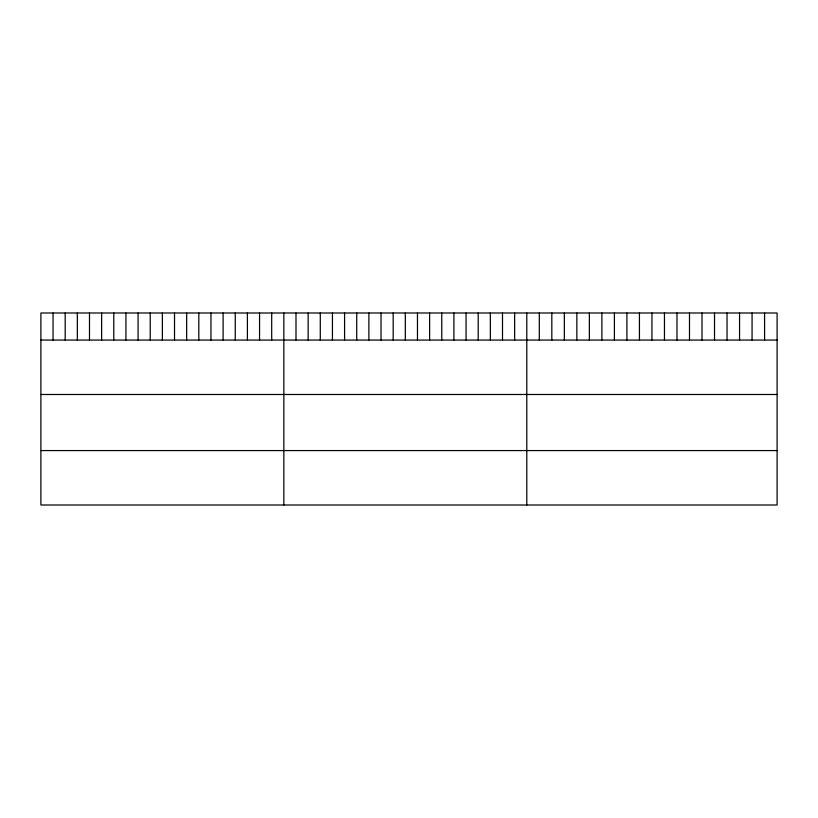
<?xml version="1.0" encoding="UTF-8"?>
<svg xmlns="http://www.w3.org/2000/svg" width="818" height="818" viewBox="0 0 818 818"><rect width="100%" height="100%" fill="white"/><g stroke="black" fill="none" stroke-linecap="round" stroke-linejoin="round"><path stroke-width="1.23" d="M777.1 340.053L777.1 505.003L40.9 505.003L40.9 312.997L777.1 312.997L777.1 340.053L40.9 340.053M40.9 394.491L777.1 394.491M40.9 450.575L777.1 450.575M764.585 312.997L764.585 340.053M752.069 312.997L752.069 340.053M739.554 312.997L739.554 340.053M727.038 312.997L727.038 340.053M714.523 312.997L714.523 340.053M702.008 312.997L702.008 340.053M689.492 312.997L689.492 340.053M676.977 312.997L676.977 340.053M664.461 312.997L664.461 340.053M651.946 312.997L651.946 340.053M639.431 312.997L639.431 340.053M626.915 312.997L626.915 340.053M614.4 312.997L614.4 340.053M601.884 312.997L601.884 340.053M589.369 312.997L589.369 340.053M576.854 312.997L576.854 340.053M564.338 312.997L564.338 340.053M551.823 312.997L551.823 340.053M539.307 312.997L539.307 340.053M526.792 312.997L526.792 505.003M514.645 312.997L514.645 340.053M502.497 312.997L502.497 340.053M490.35 312.997L490.35 340.053M478.203 312.997L478.203 340.053M466.055 312.997L466.055 340.053M453.908 312.997L453.908 340.053M441.761 312.997L441.761 340.053M429.614 312.997L429.614 340.053M417.466 312.997L417.466 340.053M405.319 312.997L405.319 340.053M393.172 312.997L393.172 340.053M381.024 312.997L381.024 340.053M368.877 312.997L368.877 340.053M356.73 312.997L356.73 340.053M344.582 312.997L344.582 340.053M332.435 312.997L332.435 340.053M320.288 312.997L320.288 340.053M308.141 312.997L308.141 340.053M295.993 312.997L295.993 340.053M283.846 312.997L283.846 505.003M271.699 312.997L271.699 340.053M259.551 312.997L259.551 340.053M247.404 312.997L247.404 340.053M235.257 312.997L235.257 340.053M223.109 312.997L223.109 340.053M210.962 312.997L210.962 340.053M198.815 312.997L198.815 340.053M186.668 312.997L186.668 340.053M174.52 312.997L174.52 340.053M162.373 312.997L162.373 340.053M150.226 312.997L150.226 340.053M138.078 312.997L138.078 340.053M125.931 312.997L125.931 340.053M113.784 312.997L113.784 340.053M101.636 312.997L101.636 340.053M89.489 312.997L89.489 340.053M77.342 312.997L77.342 340.053M65.195 312.997L65.195 340.053M53.047 312.997L53.047 340.053"/></g></svg>
